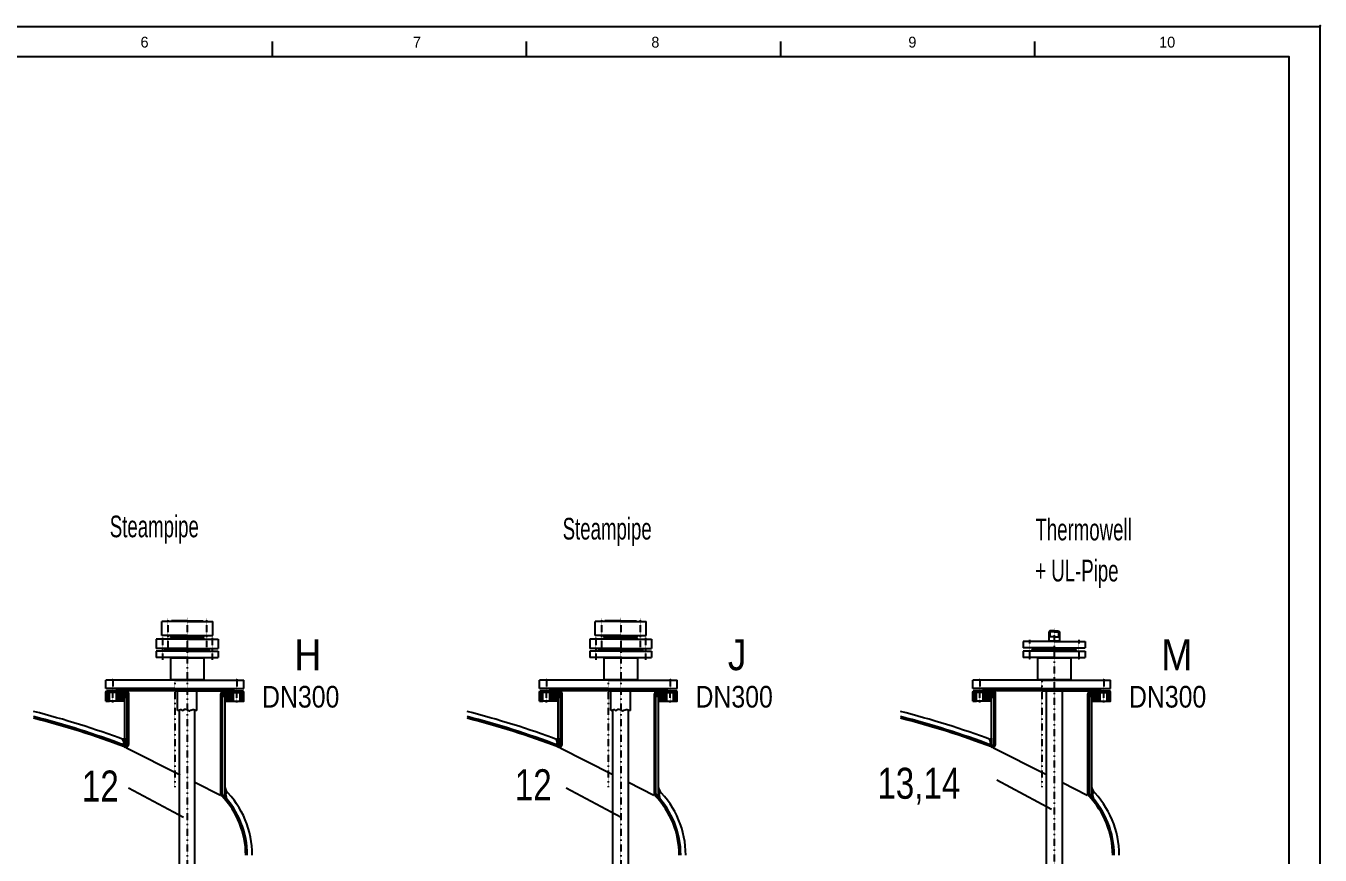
# Model space of a CAD drawing. Extents: x 77471 to 85881, y 26709 to 38599.
# Drawn here: x 81701 to 85881, y 35921 to 38599 of the extents above; entities that cross this region are included whole.
import ezdxf
from ezdxf.enums import TextEntityAlignment as Align

# ---------------------------------------------------------------- set-up
doc = ezdxf.new("R2010")
doc.units = 0
doc.header["$MEASUREMENT"] = 0
for name, pattern in [('DASHDOT', [1, 0.5, -0.25, 0, -0.25]), ('DIVIDE', [1.25, 0.5, -0.25, 0, -0.25, 0, -0.25]), ('HIDDEN', [0.375, 0.25, -0.125])]:
    doc.linetypes.add(name, pattern=pattern)
for name, color, linetype in [('1', 7, 'CONTINUOUS'), ('10', 7, 'CONTINUOUS'), ('15', 7, 'CONTINUOUS'), ('17', 7, 'CONTINUOUS')]:
    doc.layers.add(name, color=color, linetype=linetype)
doc.styles.get("Standard").update_dxf_attribs({"font": 'txt', "height": 0.2})

msp = doc.modelspace()

# ---------------------------------------------------------------- linework, layer by layer
at = {"layer": '1', "color": 253, "linetype": 'Continuous'}
for p, q in [((82496.8, 38499), (82496.8, 38549)), ((83317.8, 38499), (83317.8, 38549)), ((84138.8, 38499), (84138.8, 38549)), ((84959.8, 38499), (84959.8, 38549))]:
    msp.add_line(p, q, dxfattribs=at)
msp.add_lwpolyline([(77570.8, 26809), (85780.8, 26809), (85780.8, 38499), (77570.8, 38499), (77570.8, 26809)], dxfattribs=at)
at = {"layer": '1', "color": 1, "linetype": 'Continuous'}
msp.add_point((85880.8, 38599), dxfattribs=at)
at = {"layer": '10', "color": 3, "linetype": 'Continuous'}
for p, q in [((82221.8, 36675.8), (82139.3, 36675.8)), ((82139.3, 36629.8), (82139.3, 36675.8)), ((82221.8, 36677.8), (82170.8, 36677.8)), ((82170.8, 36677.8), (82170.8, 36675.8)), ((82221.8, 36677.8), (82272.8, 36677.8)), ((82221.8, 36675.8), (82304.3, 36675.8)), ((82272.8, 36677.8), (82272.8, 36675.8)), ((82304.3, 36629.8), (82304.3, 36675.8)), ((83621.8, 36675.8), (83539.3, 36675.8)), ((83539.3, 36629.8), (83539.3, 36675.8)), ((83621.8, 36677.8), (83570.8, 36677.8)), ((83570.8, 36677.8), (83570.8, 36675.8)), ((83621.8, 36677.8), (83672.8, 36677.8)), ((83621.8, 36675.8), (83704.3, 36675.8)), ((83672.8, 36677.8), (83672.8, 36675.8)), ((83704.3, 36629.8), (83704.3, 36675.8)), ((82221.8, 36629.8), (82139.3, 36629.8)), ((82221.8, 36627.8), (82168.3, 36627.8)), ((82168.3, 36625.8), (82168.3, 36627.8)), ((82221.8, 36625.8), (82168.3, 36625.8)), ((82221.8, 36623.4), (82168.3, 36623.4)), ((82168.3, 36621.4), (82168.3, 36623.4)), ((82221.8, 36621.4), (82168.3, 36621.4)), ((82170.8, 36621.4), (82169.9, 36618.4)), ((82170.8, 36629.8), (82170.8, 36627.8)), ((82170.8, 36623.4), (82170.8, 36625.8)), ((82221.8, 36629.8), (82304.3, 36629.8)), ((82221.8, 36627.8), (82275.3, 36627.8)), ((82221.8, 36625.8), (82275.3, 36625.8)), ((82221.8, 36623.4), (82275.3, 36623.4)), ((82221.8, 36621.4), (82275.3, 36621.4)), ((82272.8, 36629.8), (82272.8, 36627.8)), ((82272.8, 36623.4), (82272.8, 36625.8)), ((82272.8, 36621.4), (82273.6, 36618.4)), ((82275.3, 36625.8), (82275.3, 36627.8)), ((82275.3, 36621.4), (82275.3, 36623.4)), ((83621.8, 36629.8), (83539.3, 36629.8)), ((83621.8, 36627.8), (83568.3, 36627.8)), ((83568.3, 36625.8), (83568.3, 36627.8)), ((83621.8, 36625.8), (83568.3, 36625.8)), ((83621.8, 36623.4), (83568.3, 36623.4)), ((83568.3, 36621.4), (83568.3, 36623.4)), ((83621.8, 36621.4), (83568.3, 36621.4)), ((83570.8, 36621.4), (83569.9, 36618.4)), ((83570.8, 36629.8), (83570.8, 36627.8)), ((83570.8, 36623.4), (83570.8, 36625.8)), ((83621.8, 36629.8), (83704.3, 36629.8)), ((83621.8, 36627.8), (83675.3, 36627.8)), ((83621.8, 36625.8), (83675.3, 36625.8)), ((83621.8, 36623.4), (83675.3, 36623.4)), ((83621.8, 36621.4), (83675.3, 36621.4)), ((83672.8, 36629.8), (83672.8, 36627.8)), ((83672.8, 36623.4), (83672.8, 36625.8)), ((83672.8, 36621.4), (83673.6, 36618.4)), ((83675.3, 36625.8), (83675.3, 36627.8)), ((83675.3, 36621.4), (83675.3, 36623.4)), ((85004.9, 36642.4), (85004.9, 36610.4)), ((85021.8, 36642.4), (85004.9, 36642.4)), ((85021.8, 36625.4), (85004.9, 36625.4)), ((85021.8, 36645.4), (85007.9, 36645.4)), ((85007.9, 36645.4), (85007.9, 36625.4)), ((85021.8, 36645.4), (85035.6, 36645.4)), ((85021.8, 36642.4), (85038.6, 36642.4)), ((85021.8, 36625.4), (85038.6, 36625.4)), ((85035.6, 36645.4), (85035.6, 36625.4)), ((85038.6, 36642.4), (85038.6, 36610.4)), ((82221.8, 36618.4), (82121.8, 36618.4)), ((82121.8, 36618.4), (82121.8, 36588.4)), ((82221.8, 36588.4), (82121.8, 36588.4)), ((82221.8, 36579.4), (82121.8, 36579.4)), ((82121.8, 36579.4), (82121.8, 36559.4)), ((82221.8, 36585.4), (82150.8, 36585.4)), ((82150.8, 36582.4), (82150.8, 36585.4)), ((82221.8, 36582.4), (82150.8, 36582.4)), ((82152.8, 36585.4), (82151.9, 36588.4)), ((82152.8, 36582.4), (82151.9, 36579.4)), ((82221.8, 36618.4), (82321.8, 36618.4)), ((82221.8, 36588.4), (82321.8, 36588.4)), ((82221.8, 36585.4), (82292.8, 36585.4)), ((82221.8, 36582.4), (82292.8, 36582.4)), ((82221.8, 36579.4), (82321.8, 36579.4)), ((82290.8, 36585.4), (82291.6, 36588.4)), ((82290.8, 36582.4), (82291.6, 36579.4)), ((82292.8, 36582.4), (82292.8, 36585.4)), ((82321.8, 36618.4), (82321.8, 36588.4)), ((82321.8, 36579.4), (82321.8, 36559.4)), ((83621.8, 36618.4), (83521.8, 36618.4)), ((83521.8, 36618.4), (83521.8, 36588.4)), ((83621.8, 36588.4), (83521.8, 36588.4)), ((83621.8, 36579.4), (83521.8, 36579.4)), ((83521.8, 36579.4), (83521.8, 36559.4)), ((83621.8, 36585.4), (83550.8, 36585.4)), ((83550.8, 36582.4), (83550.8, 36585.4)), ((83621.8, 36582.4), (83550.8, 36582.4)), ((83552.8, 36585.4), (83551.9, 36588.4)), ((83552.8, 36582.4), (83551.9, 36579.4)), ((83621.8, 36618.4), (83721.8, 36618.4)), ((83621.8, 36588.4), (83721.8, 36588.4)), ((83621.8, 36585.4), (83692.8, 36585.4)), ((83621.8, 36582.4), (83692.8, 36582.4)), ((83621.8, 36579.4), (83721.8, 36579.4)), ((83690.8, 36585.4), (83691.6, 36588.4)), ((83690.8, 36582.4), (83691.6, 36579.4)), ((83692.8, 36582.4), (83692.8, 36585.4)), ((83721.8, 36618.4), (83721.8, 36588.4)), ((83721.8, 36579.4), (83721.8, 36559.4)), ((85021.8, 36610.4), (84921.8, 36610.4)), ((84921.8, 36610.4), (84921.8, 36590.4)), ((85021.8, 36590.4), (84921.8, 36590.4)), ((85021.8, 36579.4), (84921.8, 36579.4)), ((84921.8, 36579.4), (84921.8, 36559.4)), ((85021.8, 36585.4), (84950.8, 36585.4)), ((84950.8, 36582.4), (84950.8, 36585.4)), ((85021.8, 36582.4), (84950.8, 36582.4)), ((84952.8, 36585.4), (84951.4, 36590.4)), ((84952.8, 36582.4), (84951.9, 36579.4)), ((85006.8, 36615.4), (85006.8, 36610.4)), ((85009.8, 36615.4), (85009.8, 36610.4)), ((85012.8, 36615.4), (85012.8, 36610.4)), ((85015.8, 36615.4), (85015.8, 36610.4)), ((85018.8, 36615.4), (85018.8, 36610.4)), ((85021.8, 36610.4), (85121.8, 36610.4)), ((85021.8, 36590.4), (85121.8, 36590.4)), ((85021.8, 36585.4), (85092.8, 36585.4)), ((85021.8, 36582.4), (85092.8, 36582.4)), ((85021.8, 36579.4), (85121.8, 36579.4)), ((85024.8, 36615.4), (85024.8, 36610.4)), ((85027.8, 36615.4), (85027.8, 36610.4)), ((85030.8, 36615.4), (85030.8, 36610.4)), ((85033.8, 36615.4), (85033.8, 36610.4)), ((85036.8, 36615.4), (85036.8, 36610.4)), ((85090.8, 36585.4), (85092.1, 36590.4)), ((85090.8, 36582.4), (85091.6, 36579.4)), ((85092.8, 36582.4), (85092.8, 36585.4)), ((85121.8, 36610.4), (85121.8, 36590.4)), ((85121.8, 36579.4), (85121.8, 36559.4)), ((82221.8, 36559.4), (82121.8, 36559.4)), ((82167.8, 36559.4), (82167.8, 36485.4)), ((82171.4, 36559.4), (82171.4, 36554.5)), ((82174.9, 36559.4), (82174.9, 36554.5)), ((82178.4, 36559.4), (82178.4, 36554.5)), ((82181.9, 36559.4), (82181.9, 36554.5)), ((82185.4, 36559.4), (82185.4, 36554.5)), ((82188.9, 36559.4), (82188.9, 36554.5)), ((82192.4, 36559.4), (82192.4, 36554.5)), ((82195.9, 36559.4), (82195.9, 36554.5)), ((82199.4, 36559.4), (82199.4, 36554.5)), ((82202.9, 36559.4), (82202.9, 36554.5)), ((82206.4, 36559.4), (82206.4, 36554.5)), ((82209.9, 36559.4), (82209.9, 36554.5)), ((82213.4, 36559.4), (82213.4, 36554.5)), ((82216.9, 36559.4), (82216.9, 36554.5)), ((82220.4, 36559.4), (82220.4, 36554.5)), ((82221.8, 36559.4), (82321.8, 36559.4)), ((82223.1, 36559.4), (82223.1, 36554.5)), ((82226.6, 36559.4), (82226.6, 36554.5)), ((82230.1, 36559.4), (82230.1, 36554.5)), ((82233.6, 36559.4), (82233.6, 36554.5)), ((82237.1, 36559.4), (82237.1, 36554.5)), ((82240.6, 36559.4), (82240.6, 36554.5)), ((82244.1, 36559.4), (82244.1, 36554.5)), ((82247.6, 36559.4), (82247.6, 36554.5)), ((82251.1, 36559.4), (82251.1, 36554.5)), ((82254.6, 36559.4), (82254.6, 36554.5)), ((82258.1, 36559.4), (82258.1, 36554.5)), ((82261.6, 36559.4), (82261.6, 36554.5)), ((82265.1, 36559.4), (82265.1, 36554.5)), ((82268.6, 36559.4), (82268.6, 36554.5)), ((82272.1, 36559.4), (82272.1, 36554.5)), ((82275.8, 36559.4), (82275.8, 36485.4)), ((83621.8, 36559.4), (83521.8, 36559.4)), ((83567.8, 36559.4), (83567.8, 36485.4)), ((83571.4, 36559.4), (83571.4, 36554.5)), ((83574.9, 36559.4), (83574.9, 36554.5)), ((83578.4, 36559.4), (83578.4, 36554.5)), ((83581.9, 36559.4), (83581.9, 36554.5)), ((83585.4, 36559.4), (83585.4, 36554.5)), ((83588.9, 36559.4), (83588.9, 36554.5)), ((83592.4, 36559.4), (83592.4, 36554.5)), ((83595.9, 36559.4), (83595.9, 36554.5)), ((83599.4, 36559.4), (83599.4, 36554.5)), ((83602.9, 36559.4), (83602.9, 36554.5)), ((83606.4, 36559.4), (83606.4, 36554.5)), ((83609.9, 36559.4), (83609.9, 36554.5)), ((83613.4, 36559.4), (83613.4, 36554.5)), ((83616.9, 36559.4), (83616.9, 36554.5)), ((83620.4, 36559.4), (83620.4, 36554.5)), ((83621.8, 36559.4), (83721.8, 36559.4)), ((83623.1, 36559.4), (83623.1, 36554.5)), ((83626.6, 36559.4), (83626.6, 36554.5)), ((83630.1, 36559.4), (83630.1, 36554.5)), ((83633.6, 36559.4), (83633.6, 36554.5)), ((83637.1, 36559.4), (83637.1, 36554.5)), ((83640.6, 36559.4), (83640.6, 36554.5)), ((83644.1, 36559.4), (83644.1, 36554.5)), ((83647.6, 36559.4), (83647.6, 36554.5)), ((83651.1, 36559.4), (83651.1, 36554.5)), ((83654.6, 36559.4), (83654.6, 36554.5)), ((83658.1, 36559.4), (83658.1, 36554.5)), ((83661.6, 36559.4), (83661.6, 36554.5)), ((83665.1, 36559.4), (83665.1, 36554.5)), ((83668.6, 36559.4), (83668.6, 36554.5)), ((83672.1, 36559.4), (83672.1, 36554.5)), ((83675.8, 36559.4), (83675.8, 36485.4)), ((85021.8, 36559.4), (84921.8, 36559.4)), ((84967.8, 36559.4), (84967.8, 36485.4)), ((84970.6, 36559.4), (84970.6, 36554.5)), ((84974.1, 36559.4), (84974.1, 36554.5)), ((84977.6, 36559.4), (84977.6, 36554.5)), ((84981.1, 36559.4), (84981.1, 36554.5)), ((84984.6, 36559.4), (84984.6, 36554.5)), ((84988.1, 36559.4), (84988.1, 36554.5)), ((84991.6, 36559.4), (84991.6, 36554.5)), ((84995.1, 36559.4), (84995.1, 36554.5)), ((84998.6, 36559.4), (84998.6, 36554.5)), ((85002.1, 36559.4), (85002.1, 36554.5)), ((85005.6, 36559.4), (85005.6, 36554.5)), ((85009.1, 36559.4), (85009.1, 36554.5)), ((85012.6, 36559.4), (85012.6, 36554.5)), ((85016.1, 36559.4), (85016.1, 36554.5)), ((85019.6, 36559.4), (85019.6, 36554.5)), ((85021.8, 36559.4), (85121.8, 36559.4)), ((85023.9, 36559.4), (85023.9, 36554.5)), ((85027.4, 36559.4), (85027.4, 36554.5)), ((85030.9, 36559.4), (85030.9, 36554.5)), ((85034.4, 36559.4), (85034.4, 36554.5)), ((85037.9, 36559.4), (85037.9, 36554.5)), ((85041.4, 36559.4), (85041.4, 36554.5)), ((85044.9, 36559.4), (85044.9, 36554.5)), ((85048.4, 36559.4), (85048.4, 36554.5)), ((85051.9, 36559.4), (85051.9, 36554.5)), ((85055.4, 36559.4), (85055.4, 36554.5)), ((85058.9, 36559.4), (85058.9, 36554.5)), ((85062.4, 36559.4), (85062.4, 36554.5)), ((85065.9, 36559.4), (85065.9, 36554.5)), ((85069.4, 36559.4), (85069.4, 36554.5)), ((85072.9, 36559.4), (85072.9, 36554.5)), ((85075.8, 36559.4), (85075.8, 36485.4)), ((81959.3, 36459.4), (81959.3, 36485.4)), ((82181.8, 36485.4), (81959.3, 36485.4)), ((82181.8, 36459.4), (81959.3, 36459.4)), ((82181.8, 36456.4), (81992.8, 36456.4)), ((81992.8, 36456.4), (81992.8, 36451.4)), ((82181.8, 36451.4), (81992.8, 36451.4)), ((82181.8, 36459.4), (81996.8, 36459.4)), ((81996.8, 36459.4), (81997.6, 36456.4)), ((82171.4, 36485.4), (82171.4, 36490.4)), ((82174.9, 36485.4), (82174.9, 36490.4)), ((82178.4, 36485.4), (82178.4, 36490.4)), ((82181.8, 36485.4), (82404.3, 36485.4)), ((82181.8, 36459.4), (82404.3, 36459.4)), ((82181.8, 36459.4), (82366.8, 36459.4)), ((82181.8, 36456.4), (82370.8, 36456.4)), ((82181.8, 36451.4), (82370.8, 36451.4)), ((82181.9, 36485.4), (82181.9, 36490.4)), ((82185.4, 36485.4), (82185.4, 36490.4)), ((82188.9, 36485.4), (82188.9, 36490.4)), ((82190.3, 36387.5), (82190.3, 36451.4)), ((82192.4, 36485.4), (82192.4, 36490.4)), ((82195.9, 36485.4), (82195.9, 36490.4)), ((82199.4, 36485.4), (82199.4, 36490.4)), ((82202.9, 36485.4), (82202.9, 36490.4)), ((82206.4, 36485.4), (82206.4, 36490.4)), ((82209.9, 36485.4), (82209.9, 36490.4)), ((82213.4, 36485.4), (82213.4, 36490.4)), ((82216.9, 36485.4), (82216.9, 36490.4)), ((82220.4, 36485.4), (82220.4, 36490.4)), ((82223.9, 36485.4), (82223.9, 36490.4)), ((82227.4, 36485.4), (82227.4, 36490.4)), ((82230.9, 36485.4), (82230.9, 36490.4)), ((82234.4, 36485.4), (82234.4, 36490.4)), ((82237.9, 36485.4), (82237.9, 36490.4)), ((82241.4, 36485.4), (82241.4, 36490.4)), ((82244.9, 36485.4), (82244.9, 36490.4)), ((82248.4, 36485.4), (82248.4, 36490.4)), ((82251.9, 36485.4), (82251.9, 36490.4)), ((82253.3, 36387.5), (82253.3, 36451.4)), ((82255.4, 36485.4), (82255.4, 36490.4)), ((82258.9, 36485.4), (82258.9, 36490.4)), ((82262.4, 36485.4), (82262.4, 36490.4)), ((82265.9, 36485.4), (82265.9, 36490.4)), ((82269.4, 36485.4), (82269.4, 36490.4)), ((82272.9, 36485.4), (82272.9, 36490.4)), ((82366.8, 36459.4), (82365.9, 36456.4)), ((82370.8, 36456.4), (82370.8, 36451.4)), ((82404.3, 36459.4), (82404.3, 36485.4)), ((83359.3, 36459.4), (83359.3, 36485.4)), ((83581.8, 36485.4), (83359.3, 36485.4)), ((83581.8, 36459.4), (83359.3, 36459.4)), ((83581.8, 36456.4), (83392.8, 36456.4)), ((83392.8, 36456.4), (83392.8, 36451.4)), ((83581.8, 36451.4), (83392.8, 36451.4)), ((83581.8, 36459.4), (83396.8, 36459.4)), ((83396.8, 36459.4), (83397.6, 36456.4)), ((83571.4, 36485.4), (83571.4, 36490.4)), ((83574.9, 36485.4), (83574.9, 36490.4)), ((83578.4, 36485.4), (83578.4, 36490.4)), ((83581.8, 36485.4), (83804.3, 36485.4)), ((83581.8, 36459.4), (83804.3, 36459.4)), ((83581.8, 36459.4), (83766.8, 36459.4)), ((83581.8, 36456.4), (83770.8, 36456.4)), ((83581.8, 36451.4), (83770.8, 36451.4)), ((83581.9, 36485.4), (83581.9, 36490.4)), ((83585.4, 36485.4), (83585.4, 36490.4)), ((83588.9, 36485.4), (83588.9, 36490.4)), ((83590.3, 36387.5), (83590.3, 36451.4)), ((83592.4, 36485.4), (83592.4, 36490.4)), ((83595.9, 36485.4), (83595.9, 36490.4)), ((83599.4, 36485.4), (83599.4, 36490.4)), ((83602.9, 36485.4), (83602.9, 36490.4)), ((83606.4, 36485.4), (83606.4, 36490.4)), ((83609.9, 36485.4), (83609.9, 36490.4)), ((83613.4, 36485.4), (83613.4, 36490.4)), ((83616.9, 36485.4), (83616.9, 36490.4)), ((83620.4, 36485.4), (83620.4, 36490.4)), ((83623.9, 36485.4), (83623.9, 36490.4)), ((83627.4, 36485.4), (83627.4, 36490.4)), ((83630.9, 36485.4), (83630.9, 36490.4)), ((83634.4, 36485.4), (83634.4, 36490.4)), ((83637.9, 36485.4), (83637.9, 36490.4)), ((83641.4, 36485.4), (83641.4, 36490.4)), ((83644.9, 36485.4), (83644.9, 36490.4)), ((83648.4, 36485.4), (83648.4, 36490.4)), ((83651.9, 36485.4), (83651.9, 36490.4)), ((83653.3, 36387.5), (83653.3, 36451.4)), ((83655.4, 36485.4), (83655.4, 36490.4)), ((83658.9, 36485.4), (83658.9, 36490.4)), ((83662.4, 36485.4), (83662.4, 36490.4)), ((83665.9, 36485.4), (83665.9, 36490.4)), ((83669.4, 36485.4), (83669.4, 36490.4)), ((83672.9, 36485.4), (83672.9, 36490.4)), ((83766.8, 36459.4), (83765.9, 36456.4)), ((83770.8, 36456.4), (83770.8, 36451.4)), ((83804.3, 36459.4), (83804.3, 36485.4)), ((84759.3, 36459.4), (84759.3, 36485.4)), ((84981.8, 36485.4), (84759.3, 36485.4)), ((84981.8, 36459.4), (84759.3, 36459.4)), ((84981.8, 36456.4), (84792.8, 36456.4)), ((84792.8, 36456.4), (84792.8, 36451.4)), ((84981.8, 36451.4), (84792.8, 36451.4)), ((84981.8, 36459.4), (84796.8, 36459.4)), ((84796.8, 36459.4), (84797.6, 36456.4)), ((84971.4, 36485.4), (84971.4, 36490.4)), ((84974.9, 36485.4), (84974.9, 36490.4)), ((84978.4, 36485.4), (84978.4, 36490.4)), ((84981.8, 36485.4), (85204.3, 36485.4)), ((84981.8, 36459.4), (85204.3, 36459.4)), ((84981.8, 36459.4), (85166.8, 36459.4)), ((84981.8, 36456.4), (85170.8, 36456.4)), ((84981.8, 36451.4), (85170.8, 36451.4)), ((84981.9, 36485.4), (84981.9, 36490.4)), ((84985.4, 36485.4), (84985.4, 36490.4)), ((84988.9, 36485.4), (84988.9, 36490.4)), ((84992.4, 36485.4), (84992.4, 36490.4)), ((84995.6, 36451.4), (84995.6, 35059.1)), ((84995.9, 36485.4), (84995.9, 36490.4)), ((84999.4, 36485.4), (84999.4, 36490.4)), ((85002.9, 36485.4), (85002.9, 36490.4)), ((85006.4, 36485.4), (85006.4, 36490.4)), ((85009.9, 36485.4), (85009.9, 36490.4)), ((85013.4, 36485.4), (85013.4, 36490.4)), ((85016.9, 36485.4), (85016.9, 36490.4)), ((85020.4, 36485.4), (85020.4, 36490.4)), ((85023.9, 36485.4), (85023.9, 36490.4)), ((85027.4, 36485.4), (85027.4, 36490.4)), ((85030.9, 36485.4), (85030.9, 36490.4)), ((85034.4, 36485.4), (85034.4, 36490.4)), ((85037.9, 36485.4), (85037.9, 36490.4)), ((85041.4, 36485.4), (85041.4, 36490.4)), ((85044.9, 36485.4), (85044.9, 36490.4)), ((85048, 36451.4), (85048, 35059.1)), ((85048.4, 36485.4), (85048.4, 36490.4)), ((85051.9, 36485.4), (85051.9, 36490.4)), ((85055.4, 36485.4), (85055.4, 36490.4)), ((85058.9, 36485.4), (85058.9, 36490.4)), ((85062.4, 36485.4), (85062.4, 36490.4)), ((85065.9, 36485.4), (85065.9, 36490.4)), ((85069.4, 36485.4), (85069.4, 36490.4)), ((85072.9, 36485.4), (85072.9, 36490.4)), ((85166.8, 36459.4), (85165.9, 36456.4)), ((85170.8, 36456.4), (85170.8, 36451.4)), ((85204.3, 36459.4), (85204.3, 36485.4)), ((81970.8, 36434.5), (81959.3, 36446)), ((81970.8, 36428.9), (81959.3, 36440.4)), ((81970.8, 36423.2), (81959.3, 36434.7)), ((81969.8, 36418.5), (81959.3, 36429)), ((81964.2, 36418.5), (81959.3, 36423.4)), ((81970.8, 36440.2), (81964.5, 36446.5)), ((81970.8, 36445.8), (81970.1, 36446.5)), ((82016, 36418.5), (81992.8, 36441.7)), ((82010.3, 36418.4), (81992.8, 36436)), ((82004.7, 36418.4), (81992.8, 36430.4)), ((81999, 36418.5), (81992.8, 36424.7)), ((81993.4, 36418.5), (81992.8, 36419.1)), ((82017.8, 36422.3), (81993.6, 36446.4)), ((82017.8, 36428), (81999.3, 36446.5)), ((82017.8, 36433.7), (82005, 36446.5)), ((82020.6, 36436.5), (82010.6, 36446.5)), ((82024.2, 36438.5), (82016.3, 36446.5)), ((82027.7, 36440.6), (82021.9, 36446.5)), ((82362.8, 36418.4), (82336.8, 36444.5)), ((82368.5, 36418.4), (82340.5, 36446.4)), ((82357.2, 36418.4), (82345.8, 36429.9)), ((82351.5, 36418.4), (82345.8, 36424.2)), ((82370.8, 36421.9), (82346.2, 36446.4)), ((82370.8, 36427.5), (82351.8, 36446.4)), ((82370.8, 36433.2), (82357.5, 36446.4)), ((82370.8, 36438.8), (82363.1, 36446.4)), ((82370.8, 36444.5), (82368.8, 36446.4)), ((82404.3, 36431.4), (82392.8, 36442.9)), ((82404.3, 36425.8), (82392.8, 36437.3)), ((82404.3, 36420.1), (82392.8, 36431.6)), ((82400.3, 36418.5), (82392.8, 36426)), ((82394.6, 36418.5), (82392.8, 36420.3)), ((82404.3, 36437.1), (82394.9, 36446.4)), ((82404.3, 36442.7), (82400.5, 36446.4)), ((83370.8, 36434.5), (83359.3, 36446)), ((83370.8, 36428.9), (83359.3, 36440.4)), ((83370.8, 36423.2), (83359.3, 36434.7)), ((83369.8, 36418.5), (83359.3, 36429)), ((83364.2, 36418.5), (83359.3, 36423.4)), ((83370.8, 36440.2), (83364.5, 36446.5)), ((83370.8, 36445.8), (83370.1, 36446.5)), ((83416, 36418.5), (83392.8, 36441.7)), ((83410.3, 36418.4), (83392.8, 36436)), ((83404.7, 36418.4), (83392.8, 36430.4)), ((83399, 36418.5), (83392.8, 36424.7)), ((83393.4, 36418.5), (83392.8, 36419.1)), ((83417.8, 36422.3), (83393.6, 36446.4)), ((83417.8, 36428), (83399.3, 36446.5)), ((83417.8, 36433.7), (83405, 36446.5)), ((83420.6, 36436.5), (83410.6, 36446.5)), ((83424.2, 36438.5), (83416.3, 36446.5)), ((83427.7, 36440.6), (83421.9, 36446.5)), ((83762.8, 36418.4), (83736.8, 36444.5)), ((83768.5, 36418.4), (83740.5, 36446.4)), ((83757.2, 36418.4), (83745.8, 36429.9)), ((83751.5, 36418.4), (83745.8, 36424.2)), ((83770.8, 36421.9), (83746.2, 36446.4)), ((83770.8, 36427.5), (83751.8, 36446.4)), ((83770.8, 36433.2), (83757.5, 36446.4)), ((83770.8, 36438.8), (83763.1, 36446.4)), ((83770.8, 36444.5), (83768.8, 36446.4)), ((83804.3, 36431.4), (83792.8, 36442.9)), ((83804.3, 36425.8), (83792.8, 36437.3)), ((83804.3, 36420.1), (83792.8, 36431.6)), ((83800.3, 36418.5), (83792.8, 36426)), ((83794.6, 36418.5), (83792.8, 36420.3)), ((83804.3, 36437.1), (83794.9, 36446.4)), ((83804.3, 36442.7), (83800.5, 36446.4)), ((84770.8, 36434.5), (84759.3, 36446)), ((84770.8, 36428.9), (84759.3, 36440.4)), ((84770.8, 36423.2), (84759.3, 36434.7)), ((84769.8, 36418.5), (84759.3, 36429)), ((84764.2, 36418.5), (84759.3, 36423.4)), ((84770.8, 36440.2), (84764.5, 36446.5)), ((84770.8, 36445.8), (84770.1, 36446.5)), ((84816, 36418.5), (84792.8, 36441.7)), ((84810.3, 36418.4), (84792.8, 36436)), ((84804.7, 36418.4), (84792.8, 36430.4)), ((84799, 36418.5), (84792.8, 36424.7)), ((84793.4, 36418.5), (84792.8, 36419.1)), ((84817.8, 36422.3), (84793.6, 36446.4)), ((84817.8, 36428), (84799.3, 36446.5)), ((84817.8, 36433.7), (84805, 36446.5)), ((84820.6, 36436.5), (84810.6, 36446.5)), ((84824.2, 36438.5), (84816.3, 36446.5)), ((84827.7, 36440.6), (84821.9, 36446.5)), ((85162.8, 36418.4), (85136.8, 36444.5)), ((85168.5, 36418.4), (85140.5, 36446.4)), ((85157.2, 36418.4), (85145.8, 36429.9)), ((85151.5, 36418.4), (85145.8, 36424.2)), ((85170.8, 36421.9), (85146.2, 36446.4)), ((85170.8, 36427.5), (85151.8, 36446.4)), ((85170.8, 36433.2), (85157.5, 36446.4)), ((85170.8, 36438.8), (85163.1, 36446.4)), ((85170.8, 36444.5), (85168.8, 36446.4)), ((85204.3, 36431.4), (85192.8, 36442.9)), ((85204.3, 36425.8), (85192.8, 36437.3)), ((85204.3, 36420.1), (85192.8, 36431.6)), ((85200.3, 36418.5), (85192.8, 36426)), ((85194.6, 36418.5), (85192.8, 36420.3)), ((85204.3, 36437.1), (85194.9, 36446.4)), ((85204.3, 36442.7), (85200.5, 36446.4)), ((82196.8, 35059.1), (82196.8, 36389.9)), ((82246.8, 35059.5), (82246.8, 36389.8)), ((83596.8, 35059.1), (83596.8, 36389.9)), ((83646.8, 35059.1), (83646.8, 36389.8)), ((82025.8, 36267.5), (82198.7, 36180.3)), ((83425.8, 36267.5), (83593.9, 36182.7)), ((84825.8, 36267.5), (84994.4, 36182.5)), ((82248.4, 36155.2), (82328.9, 36114.6)), ((83646.5, 36156.2), (83728.9, 36114.6)), ((85048.4, 36155.2), (85128.9, 36114.6))]:
    msp.add_line(p, q, dxfattribs=at)
at = {"layer": '10', "color": 2, "linetype": 'DASHDOT'}
for p, q in [((82159.3, 36685.4), (82159.3, 36592.9)), ((82221.8, 36687.6), (82221.8, 33082.3)), ((82221.8, 36687.6), (82221.8, 36539.5)), ((82284.3, 36685.4), (82284.3, 36592.9)), ((83559.3, 36685.4), (83559.3, 36592.9)), ((83621.8, 36687.6), (83621.8, 33082.3)), ((83621.8, 36687.6), (83621.8, 36539.5)), ((83684.3, 36685.4), (83684.3, 36592.9)), ((82141.8, 36625.8), (82141.8, 36551.2)), ((82301.8, 36625.8), (82301.8, 36551.2)), ((83541.8, 36625.8), (83541.8, 36551.2)), ((83701.8, 36625.8), (83701.8, 36551.2)), ((85021.8, 36653.1), (85021.8, 33067.2)), ((84941.8, 36615.8), (84941.8, 36551.2)), ((85101.8, 36615.8), (85101.8, 36551.2)), ((81981.8, 36492.3), (81981.8, 36459.4)), ((82181.8, 36480.8), (82181.8, 36451.4)), ((82181.8, 36451.4), (82181.8, 36139.9)), ((82381.8, 36492.3), (82381.8, 36457.6)), ((83381.8, 36492.3), (83381.8, 36459.4)), ((83581.8, 36480.8), (83581.8, 36451.4)), ((83581.8, 36451.4), (83581.8, 36139.9)), ((83781.8, 36492.3), (83781.8, 36457.6)), ((84781.8, 36492.3), (84781.8, 36459.4)), ((84981.8, 36485.4), (84981.8, 36451.4)), ((84981.8, 36451.4), (84981.8, 36139.9)), ((85181.8, 36492.3), (85181.8, 36457.6))]:
    msp.add_line(p, q, dxfattribs=at)
at = {"layer": '10', "color": 92, "linetype": 'Continuous'}
for p, q in [((85007.9, 36645.4), (85004.9, 36642.4)), ((85035.6, 36645.4), (85038.6, 36642.4)), ((81959.3, 36446.4), (81960.6, 36451.4)), ((82181.8, 36451.4), (81960.6, 36451.4)), ((81970.8, 36446.5), (81970.8, 36451.4)), ((81992.8, 36446.4), (81992.8, 36451.4)), ((82181.8, 36451.4), (82402.9, 36451.5)), ((82370.8, 36446.5), (82370.8, 36451.4)), ((82392.8, 36446.4), (82392.8, 36451.4)), ((82404.3, 36446.4), (82402.9, 36451.5)), ((83359.3, 36446.4), (83360.6, 36451.4)), ((83581.8, 36451.4), (83360.6, 36451.4)), ((83370.8, 36446.5), (83370.8, 36451.4)), ((83392.8, 36446.4), (83392.8, 36451.4)), ((83581.8, 36451.4), (83802.9, 36451.5)), ((83770.8, 36446.5), (83770.8, 36451.4)), ((83792.8, 36446.4), (83792.8, 36451.4)), ((83804.3, 36446.4), (83802.9, 36451.5)), ((84759.3, 36446.4), (84760.6, 36451.4)), ((84981.8, 36451.4), (84760.6, 36451.4)), ((84770.8, 36446.5), (84770.8, 36451.4)), ((84792.8, 36446.4), (84792.8, 36451.4)), ((84981.8, 36451.4), (85202.9, 36451.5)), ((85170.8, 36446.5), (85170.8, 36451.4)), ((85192.8, 36446.4), (85192.8, 36451.4)), ((85204.3, 36446.4), (85202.9, 36451.5)), ((82022.8, 36446.5), (81959.3, 36446.4)), ((81959.3, 36418.5), (81959.3, 36446.4)), ((82019.8, 36418.4), (81959.3, 36418.5)), ((81970.8, 36418.4), (81970.8, 36446.5)), ((81992.8, 36418.5), (81992.8, 36446.4)), ((82017.8, 36418.4), (82017.8, 36435.4)), ((82018.8, 36435.4), (82027.8, 36440.6)), ((82018.8, 36433.5), (82027.8, 36428.3)), ((82019.8, 36275.3), (82019.8, 36432.9)), ((82027.8, 36279.6), (82027.8, 36441.4)), ((82032.7, 36279.6), (82032.8, 36441.4)), ((82330.8, 36118.8), (82330.8, 36441.4)), ((82335.7, 36118.8), (82335.8, 36441.4)), ((82340.8, 36446.4), (82404.3, 36446.4)), ((82343.8, 36108.2), (82343.8, 36432.9)), ((82343.8, 36418.5), (82404.3, 36418.5)), ((82345.8, 36418.4), (82345.8, 36435)), ((82370.8, 36418.4), (82370.8, 36446.5)), ((82392.8, 36418.5), (82392.8, 36446.4)), ((82404.3, 36418.5), (82404.3, 36446.4)), ((83422.8, 36446.5), (83359.3, 36446.4)), ((83359.3, 36418.5), (83359.3, 36446.4)), ((83419.8, 36418.4), (83359.3, 36418.5)), ((83370.8, 36418.4), (83370.8, 36446.5)), ((83392.8, 36418.5), (83392.8, 36446.4)), ((83417.8, 36418.4), (83417.8, 36435.4)), ((83418.8, 36435.4), (83427.8, 36440.6)), ((83418.8, 36433.5), (83427.8, 36428.3)), ((83419.8, 36275.3), (83419.8, 36432.9)), ((83427.8, 36279.6), (83427.8, 36441.4)), ((83432.7, 36279.6), (83432.8, 36441.4)), ((83730.8, 36118.8), (83730.8, 36441.4)), ((83735.7, 36118.8), (83735.8, 36441.4)), ((83740.8, 36446.4), (83804.3, 36446.4)), ((83743.8, 36108.2), (83743.8, 36432.9)), ((83743.8, 36418.5), (83804.3, 36418.5)), ((83745.8, 36418.4), (83745.8, 36435)), ((83770.8, 36418.4), (83770.8, 36446.5)), ((83792.8, 36418.5), (83792.8, 36446.4)), ((83804.3, 36418.5), (83804.3, 36446.4)), ((84822.8, 36446.5), (84759.3, 36446.4)), ((84759.3, 36418.5), (84759.3, 36446.4)), ((84819.8, 36418.4), (84759.3, 36418.5)), ((84770.8, 36418.4), (84770.8, 36446.5)), ((84792.8, 36418.5), (84792.8, 36446.4)), ((84817.8, 36418.4), (84817.8, 36435.4)), ((84818.8, 36435.4), (84827.8, 36440.6)), ((84818.8, 36433.5), (84827.8, 36428.3)), ((84819.8, 36275.3), (84819.8, 36432.9)), ((84827.8, 36279.6), (84827.8, 36441.4)), ((84832.7, 36279.6), (84832.8, 36441.4)), ((85130.8, 36118.8), (85130.8, 36441.4)), ((85135.7, 36118.8), (85135.8, 36441.4)), ((85140.8, 36446.4), (85204.3, 36446.4)), ((85143.8, 36108.2), (85143.8, 36432.9)), ((85143.8, 36418.5), (85204.3, 36418.5)), ((85145.8, 36418.4), (85145.8, 36435)), ((85170.8, 36418.4), (85170.8, 36446.5)), ((85192.8, 36418.5), (85192.8, 36446.4)), ((85204.3, 36418.5), (85204.3, 36446.4))]:
    msp.add_line(p, q, dxfattribs=at)
at = {"layer": '10', "color": 52, "linetype": 'DASHDOT'}
for p, q in [((81981.8, 36413.4), (81981.8, 36456.6)), ((82381.8, 36413.4), (82381.8, 36456.6)), ((83381.8, 36413.4), (83381.8, 36456.6)), ((83781.8, 36413.4), (83781.8, 36456.6)), ((84781.8, 36413.4), (84781.8, 36456.6)), ((85181.8, 36413.4), (85181.8, 36456.6))]:
    msp.add_line(p, q, dxfattribs=at)
at = {"layer": '10', "color": 3, "linetype": 'DIVIDE'}
for p, q in [((82019.8, 36350.5), (82019.8, 36356.1)), ((82027.8, 36349), (82027.8, 36356.1)), ((83419.8, 36350.5), (83419.8, 36356.1)), ((83427.8, 36349), (83427.8, 36356.1)), ((84819.8, 36350.5), (84819.8, 36356.1)), ((84827.8, 36349), (84827.8, 36356.1))]:
    msp.add_line(p, q, dxfattribs=at)
at = {"layer": '10', "color": 253, "linetype": 'Continuous'}
msp.add_lwpolyline([(77472.1, 38597.2), (85879.6, 38597.2), (85879.6, 26710.8), (77472.1, 26710.8), (77472.1, 38597.2)], dxfattribs=at)
at = {"layer": '10', "color": 3, "linetype": 'Continuous'}
for points in [[(81959.3, 36418.5), (81970.8, 36418.5), (81970.8, 36446.5), (81959.3, 36446.5)], [(82392.8, 36418.5), (82404.3, 36418.5), (82404.3, 36446.4), (82392.8, 36446.4)], [(83359.3, 36418.5), (83370.8, 36418.5), (83370.8, 36446.5), (83359.3, 36446.5)], [(83792.8, 36418.5), (83804.3, 36418.5), (83804.3, 36446.4), (83792.8, 36446.4)], [(84759.3, 36418.5), (84770.8, 36418.5), (84770.8, 36446.5), (84759.3, 36446.5)], [(85192.8, 36418.5), (85204.3, 36418.5), (85204.3, 36446.4), (85192.8, 36446.4)], [(82012.1, 36278.3), (82017.7, 36284.7), (82014.1, 36294.5), (82019.7, 36298.3), (82019.8, 36275.3)], [(83412.1, 36278.3), (83417.7, 36284.7), (83414.1, 36294.5), (83419.7, 36298.3), (83419.8, 36275.3)], [(84812.1, 36278.3), (84817.7, 36284.7), (84814.1, 36294.5), (84819.7, 36298.3), (84819.8, 36275.3)], [(82349.8, 36101.2), (82346.1, 36117.6), (82349.9, 36125.1), (82343.8, 36138.8), (82343.8, 36108.2)], [(83749.8, 36101.2), (83746.1, 36117.6), (83749.9, 36125.1), (83743.8, 36138.8), (83743.8, 36108.2)], [(85149.8, 36101.2), (85146.1, 36117.6), (85149.9, 36125.1), (85143.8, 36138.8), (85143.8, 36108.2)]]:
    msp.add_lwpolyline(points, close=True, dxfattribs=at)
for points in [[(82190.3, 36387.5), (82199.8, 36391), (82201.7, 36390.6), (82204.1, 36388.7), (82205.4, 36388.2), (82208.8, 36389.3), (82213.5, 36391.9), (82215.8, 36392.4), (82220.1, 36390.9), (82225.8, 36387.7), (82228.7, 36387), (82230.3, 36387.2), (82233.4, 36388.4), (82239.7, 36391.3), (82242.8, 36391.1), (82253.3, 36387.5)], [(83590.3, 36387.5), (83599.8, 36391), (83601.7, 36390.6), (83604.1, 36388.7), (83605.4, 36388.2), (83608.8, 36389.3), (83613.5, 36391.9), (83615.8, 36392.4), (83620.1, 36390.9), (83625.8, 36387.7), (83628.7, 36387), (83630.3, 36387.2), (83633.4, 36388.4), (83639.7, 36391.3), (83642.8, 36391.1), (83653.3, 36387.5)]]:
    msp.add_lwpolyline(points, dxfattribs=at)
at = {"layer": '10', "color": 92, "linetype": 'Continuous'}
for centre, radius, start, end in [((82022.8, 36441.4), 10, 0, 90), ((82340.8, 36441.4), 10, 90, 180), ((83422.8, 36441.4), 10, 0, 90), ((83740.8, 36441.4), 10, 90, 180), ((84822.8, 36441.4), 10, 0, 90), ((85140.8, 36441.4), 10, 90, 180), ((82022.8, 36441.4), 5, 0, 90), ((82340.8, 36441.4), 5, 90, 180), ((83422.8, 36441.4), 5, 0, 90), ((83740.8, 36441.4), 5, 90, 180), ((84822.8, 36441.4), 5, 0, 90), ((85140.8, 36441.4), 5, 90, 180)]:
    msp.add_arc(centre, radius, start, end, dxfattribs=at)
at = {"layer": '10', "color": 3, "linetype": 'Continuous'}
for centre, radius, start, end in [((81031.8, 33655.5), 2816, 69.4606, 75.7391), ((81031.8, 33655.5), 2800, 69.3109, 75.6558), ((82431.8, 33655.5), 2816, 69.4606, 75.7391), ((82431.8, 33655.5), 2800, 69.3109, 75.6558), ((83831.8, 33655.5), 2816, 69.4606, 75.7391), ((83831.8, 33655.5), 2800, 69.3109, 75.6558), ((81031.8, 33655.5), 2795, 69.3109, 75.6296), ((82431.8, 33655.5), 2795, 69.3109, 75.6296), ((83831.8, 33655.5), 2795, 69.3109, 75.6296), ((82022.7, 36279.6), 10, 249.3109, 359.999), ((82022.8, 36279.6), 5, 249.3108, 0.0003), ((83422.7, 36279.6), 10, 249.3109, 359.999), ((83422.8, 36279.6), 5, 249.3108, 0.0003), ((84822.7, 36279.6), 10, 249.3109, 359.999), ((84822.8, 36279.6), 5, 249.3108, 0.0003), ((82340.8, 36118.8), 10, 180, 224.0032), ((82340.7, 36118.8), 5, 179.9993, 224.0043), ((82135.8, 35920.8), 296, 0, 45.3556), ((83740.8, 36118.8), 10, 180, 224.0032), ((83740.7, 36118.8), 5, 179.9993, 224.0043), ((83535.8, 35920.8), 296, 0, 45.3556), ((85140.8, 36118.8), 10, 180, 224.0032), ((85140.7, 36118.8), 5, 179.9993, 224.0043), ((84935.8, 35920.8), 296, 0, 45.3556), ((82135.8, 35920.8), 275, 0, 44.0032), ((82135.8, 35920.8), 280, 0, 44.0043), ((83535.8, 35920.8), 275, 0, 44.0032), ((83535.8, 35920.8), 280, 0, 44.0043), ((84935.8, 35920.8), 275, 0, 44.0032), ((84935.8, 35920.8), 280, 0, 44.0043)]:
    msp.add_arc(centre, radius, start, end, dxfattribs=at)
for points in [[(85004.9, 36615.4), (85004.9, 36610.4), (85000, 36610.4)], [(85038.6, 36615.4), (85038.6, 36610.4), (85043.6, 36610.4)], [(82167.8, 36554.5), (82167.8, 36559.4), (82162.8, 36559.4)], [(82275.8, 36554.5), (82275.8, 36559.4), (82280.7, 36559.4)], [(83567.8, 36554.5), (83567.8, 36559.4), (83562.8, 36559.4)], [(83675.8, 36554.5), (83675.8, 36559.4), (83680.7, 36559.4)], [(84967.8, 36554.5), (84967.8, 36559.4), (84962.8, 36559.4)], [(85075.8, 36554.5), (85075.8, 36559.4), (85080.7, 36559.4)], [(82167.8, 36490.4), (82167.8, 36485.4), (82162.8, 36485.4)], [(82275.8, 36490.4), (82275.8, 36485.4), (82280.7, 36485.4)], [(83567.8, 36490.4), (83567.8, 36485.4), (83562.8, 36485.4)], [(83675.8, 36490.4), (83675.8, 36485.4), (83680.7, 36485.4)], [(84967.8, 36490.4), (84967.8, 36485.4), (84962.8, 36485.4)], [(85075.8, 36490.4), (85075.8, 36485.4), (85080.7, 36485.4)]]:
    msp.add_solid(points, dxfattribs=at)
at = {"layer": '10', "color": 92, "linetype": 'Continuous'}
for points in [[(82019.8, 36412.9), (82014.2, 36418.4), (82019.8, 36418.4)], [(82027.8, 36428.3), (82017.8, 36433.9), (82027.8, 36440.6), (82017.8, 36435.4)], [(82335.8, 36428.3), (82345.7, 36434), (82335.8, 36440.6), (82345.7, 36434.9)], [(82343.8, 36412.9), (82349.3, 36418.4), (82343.8, 36418.5)], [(83419.8, 36412.9), (83414.2, 36418.4), (83419.8, 36418.4)], [(83427.8, 36428.3), (83417.8, 36433.9), (83427.8, 36440.6), (83417.8, 36435.4)], [(83735.8, 36428.3), (83745.7, 36434), (83735.8, 36440.6), (83745.7, 36434.9)], [(83743.8, 36412.9), (83749.3, 36418.4), (83743.8, 36418.5)], [(84819.8, 36412.9), (84814.2, 36418.4), (84819.8, 36418.4)], [(84827.8, 36428.3), (84817.8, 36433.9), (84827.8, 36440.6), (84817.8, 36435.4)], [(85135.8, 36428.3), (85145.7, 36434), (85135.8, 36440.6), (85145.7, 36434.9)], [(85143.8, 36412.9), (85149.3, 36418.4), (85143.8, 36418.5)]]:
    msp.add_solid(points, dxfattribs=at)
at = {"layer": '15', "color": 1, "linetype": 'Continuous'}
for p, q in [((85013.5, 36068.2), (84836.3, 36162.3)), ((82209.2, 36042.6), (82032.1, 36136.7)), ((83623.1, 36042.6), (83446, 36136.7))]:
    msp.add_line(p, q, dxfattribs=at)

# ---------------------------------------------------------------- texts
at = {"layer": '1', "color": 253, "linetype": 'Continuous'}
for s, p in [('6', (82070.8, 38529)), ('7', (82950.8, 38529)), ('8', (83720.8, 38529)), ('9', (84550.8, 38529)), ('10', (85360.8, 38529))]:
    msp.add_text(s, height=35, dxfattribs=at).set_placement(p)
at = {"layer": '15', "color": 1, "linetype": 'Continuous'}
for s, height, width, p in [('H', 100, 0.900018, (82567.9, 36518.1)), ('J', 100, 0.900018, (83967.9, 36518.1)), ('M', 100, 0.900018, (85367.9, 36518.1)), ('DN300', 70, 0.857143, (82463.4, 36397.3)), ('DN300', 70, 0.857143, (83863.4, 36397.3)), ('DN300', 70, 0.857143, (85263.4, 36397.3))]:
    msp.add_text(s, height=height, dxfattribs=dict(at, width=width)).set_placement(p)
at = {"layer": '15', "color": 1, "linetype": 'Continuous', "width": 0.79999}
for s, p in [('13,14', (84584.7, 36102.8)), ('12', (81941.2, 36093.9)), ('12', (83339.4, 36098.1))]:
    msp.add_text(s, height=100, dxfattribs=at).set_placement(p, align=Align.CENTER)
at = {"layer": '17', "color": 215, "linetype": 'HIDDEN', "width": 0.642857}
for s, p in [('Steampipe', (81971.6, 36947.3)), ('Steampipe', (83434.3, 36940)), ('Thermowell', (84961.5, 36937.4)), ('+ UL-Pipe', (84960.6, 36804.7))]:
    msp.add_text(s, height=70, dxfattribs=at).set_placement(p)

doc.saveas('drawing.dxf')
